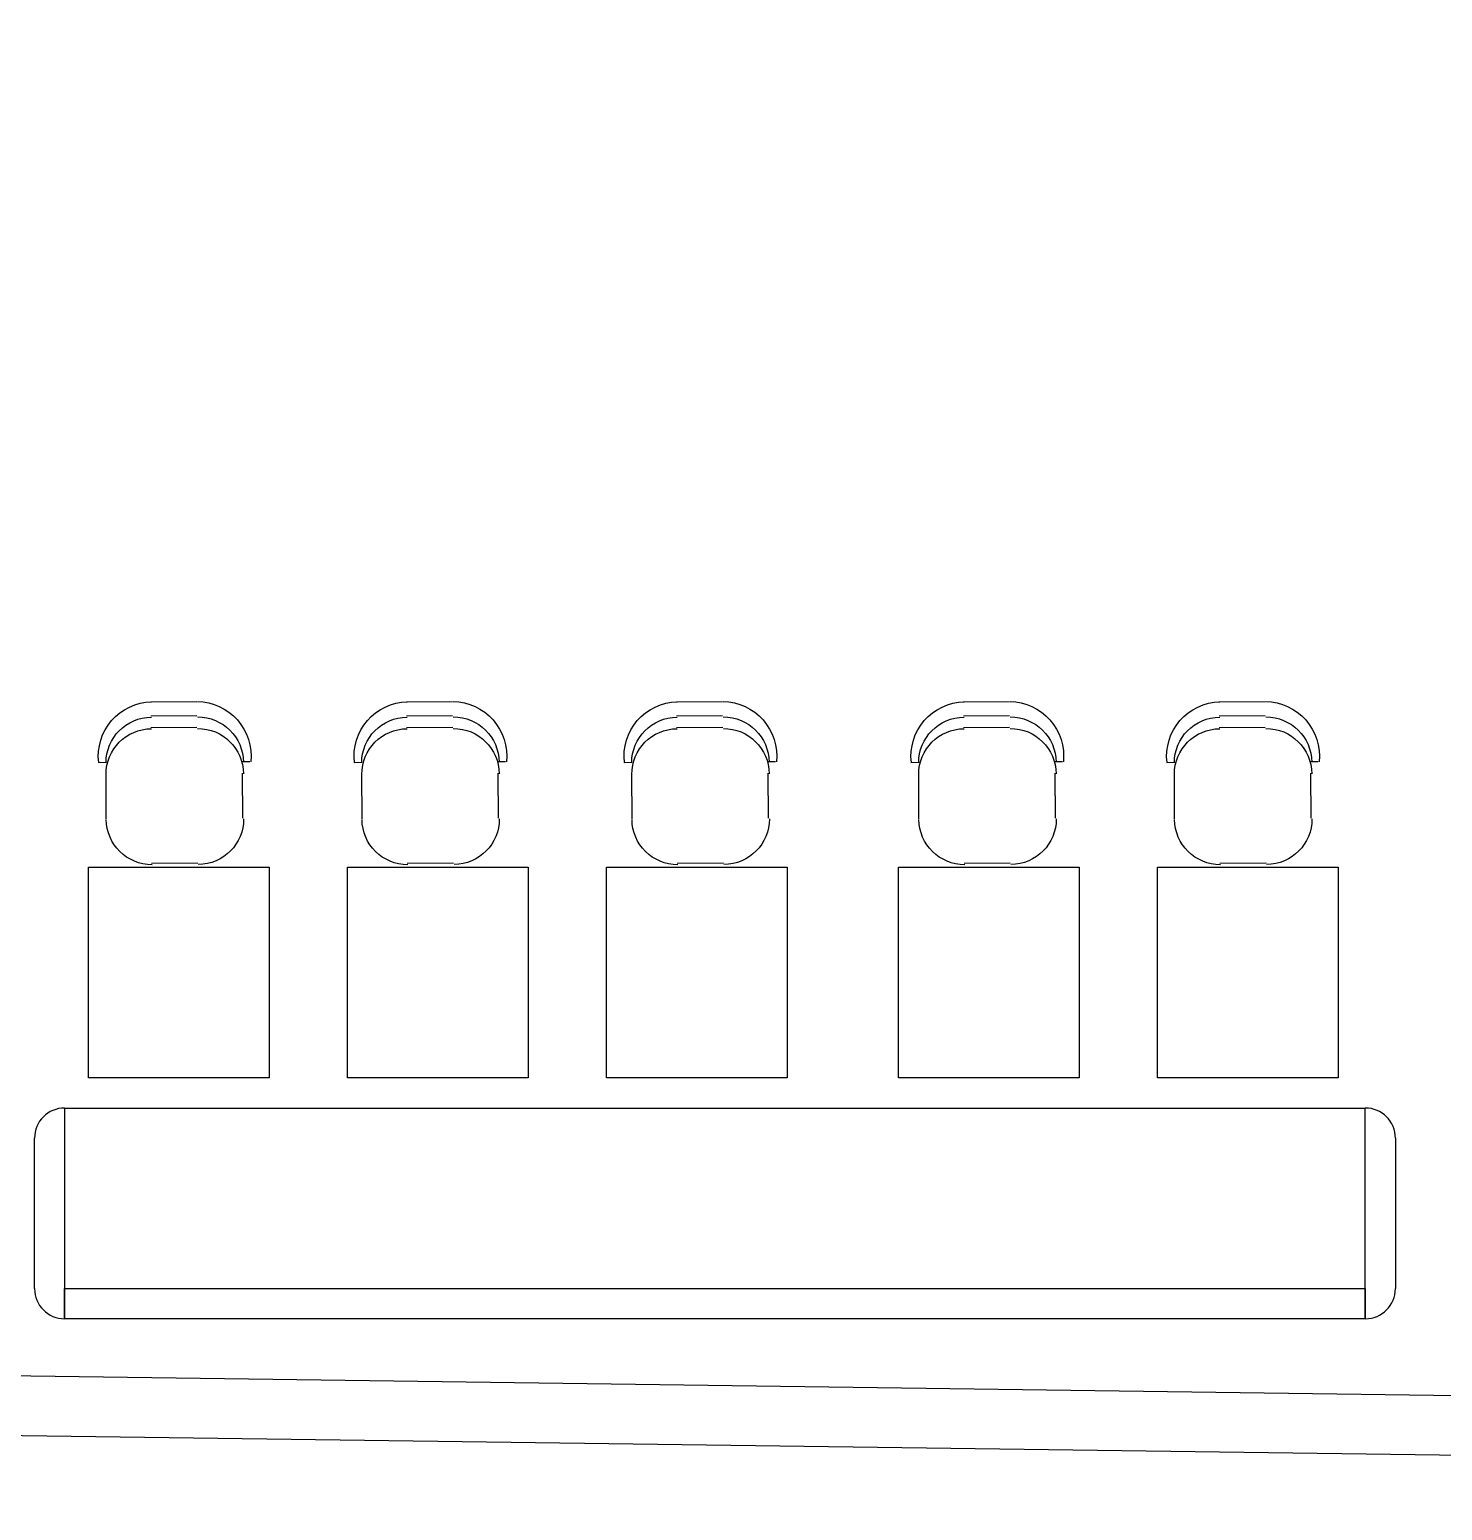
# Model space of a CAD drawing. Header units: millimetres. Extents: x 8663 to 11107, y 11834 to 12818.
# Drawn here: x 9266.1 to 9735.3, y 11834.5 to 12326.5 of the extents above; entities that cross this region are included whole.
import ezdxf

# ---------------------------------------------------------------- set-up
doc = ezdxf.new("R2010")
doc.units = ezdxf.units.MM
doc.layers.add('duvarr', color=7, linetype='Continuous')
doc.layers.add('tefriş', color=1, linetype='Continuous')

# ---------------------------------------------------------------- blocks, each defined once
blk = doc.blocks.new('A$C7769457E')
at = {"layer": 'tefriş'}
blk.add_line((10, 640.94), (10, 630.94), dxfattribs=at)
for points in [[(38.58, 775.91), (53.92, 775.99)], [(123.5, 775.91), (138.85, 775.99)], [(213.18, 775.91), (228.52, 775.99)], [(308.48, 775.91), (323.82, 775.99)], [(393.4, 775.91), (408.75, 775.99)], [(38.6, 771.22), (53.94, 771.3)], [(123.52, 771.22), (138.87, 771.3)], [(213.2, 771.22), (228.54, 771.3)], [(308.5, 771.22), (323.85, 771.3)], [(393.43, 771.22), (408.77, 771.3)], [(38.62, 767.39), (53.96, 767.46)], [(123.54, 767.39), (138.89, 767.46)], [(213.22, 767.39), (228.56, 767.46)], [(308.52, 767.39), (323.87, 767.46)], [(393.45, 767.39), (408.79, 767.46)], [(21.2, 755.79), (23.76, 755.8)], [(68.94, 756.03), (71.5, 756.04)], [(106.13, 755.79), (108.68, 755.8)], [(153.86, 756.03), (156.42, 756.04)], [(195.8, 755.79), (198.36, 755.8)], [(243.54, 756.03), (246.1, 756.04)], [(291.1, 755.79), (293.66, 755.8)], [(338.84, 756.03), (341.4, 756.04)], [(376.03, 755.79), (378.59, 755.8)], [(423.77, 756.03), (426.32, 756.04)], [(23.85, 737.05), (23.78, 751.97)], [(68.96, 752.19), (69.03, 737.27)], [(108.78, 737.05), (108.7, 751.97)], [(153.88, 752.19), (153.96, 737.27)], [(198.45, 737.05), (198.38, 751.97)], [(243.56, 752.19), (243.63, 737.27)], [(293.76, 737.05), (293.68, 751.97)], [(338.86, 752.19), (338.94, 737.27)], [(378.68, 737.05), (378.61, 751.97)], [(423.79, 752.19), (423.86, 737.27)], [(54.19, 722.28), (38.85, 722.2)], [(139.11, 722.28), (123.77, 722.2)], [(228.79, 722.28), (213.45, 722.2)], [(324.09, 722.28), (308.75, 722.2)], [(409.02, 722.28), (393.67, 722.2)], [(10, 640.94), (442, 640.94)], [(10, 640.94), (442, 640.94)], [(10, 640.94), (10, 570.94)], [(10, 640.94), (10, 570.94)], [(442, 570.94), (442, 640.94)], [(0, 580.94), (0, 630.94)], [(452, 630.94), (452, 580.94)], [(442, 570.94), (10, 570.94)], [(442, 570.94), (10, 570.94)]]:
    blk.add_lwpolyline(points, dxfattribs=at)
for points in [[(17.96, 650.99), (17.96, 720.99), (77.96, 720.99), (77.96, 650.99)], [(103.96, 650.99), (103.96, 720.99), (163.96, 720.99), (163.96, 650.99)], [(189.96, 650.99), (189.96, 720.99), (249.96, 720.99), (249.96, 650.99)], [(286.96, 650.99), (286.96, 720.99), (346.96, 720.99), (346.96, 650.99)], [(372.96, 650.99), (372.96, 720.99), (432.96, 720.99), (432.96, 650.99)], [(10, 570.94), (10, 580.94), (442, 580.94), (442, 570.94)]]:
    blk.add_lwpolyline(points, close=True, dxfattribs=at)
for centre, start, end in [((10, 630.94), 90, 180), ((442, 630.94), 0, 90), ((10, 580.94), 180, 270), ((442, 580.94), 270, 0)]:
    blk.add_arc(centre, 10, start, end, dxfattribs=at)
for points in [[(25.61, 769.66), (28.94, 773.5), (33.74, 775.77), (38.83, 775.91)], [(54.1, 775.98), (59.19, 775.9), (64, 773.68), (67.37, 769.87)], [(110.54, 769.66), (113.87, 773.5), (118.66, 775.77), (123.75, 775.91)], [(139.02, 775.98), (144.11, 775.9), (148.93, 773.68), (152.3, 769.87)], [(200.21, 769.66), (203.54, 773.5), (208.34, 775.77), (213.42, 775.91)], [(228.7, 775.98), (233.79, 775.9), (238.6, 773.68), (241.97, 769.87)], [(295.52, 769.66), (298.85, 773.5), (303.64, 775.77), (308.73, 775.91)], [(324, 775.98), (329.09, 775.9), (333.91, 773.68), (337.27, 769.87)], [(380.44, 769.66), (383.77, 773.5), (388.57, 775.77), (393.65, 775.91)], [(408.93, 775.98), (414.01, 775.9), (418.83, 773.68), (422.2, 769.87)], [(21.31, 755.69), (20.72, 760.74), (22.28, 765.81), (25.61, 769.66)], [(23.76, 755.59), (23.72, 763.95), (30.46, 770.75), (38.82, 770.8)], [(54.16, 770.87), (62.52, 770.91), (69.32, 764.17), (69.37, 755.82)], [(67.37, 769.87), (70.74, 766.06), (72.35, 761), (71.81, 755.94)], [(106.24, 755.69), (105.65, 760.74), (107.21, 765.81), (110.54, 769.66)], [(108.68, 755.59), (108.64, 763.95), (115.38, 770.75), (123.74, 770.8)], [(139.08, 770.87), (147.44, 770.91), (154.25, 764.17), (154.29, 755.82)], [(152.3, 769.87), (155.67, 766.06), (157.28, 761), (156.74, 755.94)], [(195.91, 755.69), (195.32, 760.74), (196.88, 765.81), (200.21, 769.66)], [(198.36, 755.59), (198.32, 763.95), (205.06, 770.75), (213.41, 770.8)], [(228.76, 770.87), (237.12, 770.91), (243.92, 764.17), (243.97, 755.82)], [(241.97, 769.87), (245.34, 766.06), (246.95, 761), (246.41, 755.94)], [(291.22, 755.69), (290.63, 760.74), (292.19, 765.81), (295.52, 769.66)], [(293.66, 755.59), (293.62, 763.95), (300.36, 770.75), (308.72, 770.8)], [(324.06, 770.87), (332.42, 770.91), (339.23, 764.17), (339.27, 755.82)], [(337.27, 769.87), (340.64, 766.06), (342.25, 761), (341.71, 755.94)], [(376.14, 755.69), (375.55, 760.74), (377.11, 765.81), (380.44, 769.66)], [(378.59, 755.59), (378.55, 763.95), (385.29, 770.75), (393.64, 770.8)], [(408.99, 770.87), (417.34, 770.91), (424.15, 764.17), (424.19, 755.82)], [(422.2, 769.87), (425.57, 766.06), (427.18, 761), (426.64, 755.94)], [(23.78, 751.75), (23.74, 760.11), (30.48, 766.92), (38.83, 766.96)], [(54.18, 767.04), (62.54, 767.08), (69.34, 760.34), (69.39, 751.98)], [(108.7, 751.75), (108.66, 760.11), (115.4, 766.92), (123.76, 766.96)], [(139.1, 767.04), (147.46, 767.08), (154.27, 760.34), (154.31, 751.98)], [(198.38, 751.75), (198.34, 760.11), (205.08, 766.92), (213.43, 766.96)], [(228.78, 767.04), (237.14, 767.08), (243.94, 760.34), (243.99, 751.98)], [(293.68, 751.75), (293.64, 760.11), (300.38, 766.92), (308.74, 766.96)], [(324.08, 767.04), (332.44, 767.08), (339.25, 760.34), (339.29, 751.98)], [(378.61, 751.75), (378.56, 760.11), (385.31, 766.92), (393.66, 766.96)], [(409.01, 767.04), (417.36, 767.08), (424.17, 760.34), (424.21, 751.98)], [(39.06, 721.78), (30.7, 721.74), (23.9, 728.48), (23.85, 736.83)], [(69.46, 737.06), (69.5, 728.71), (62.76, 721.9), (54.4, 721.86)], [(123.99, 721.78), (115.63, 721.74), (108.82, 728.48), (108.78, 736.83)], [(154.38, 737.06), (154.43, 728.71), (147.69, 721.9), (139.33, 721.86)], [(213.66, 721.78), (205.3, 721.74), (198.5, 728.48), (198.45, 736.83)], [(244.06, 737.06), (244.1, 728.71), (237.36, 721.9), (229, 721.86)], [(308.96, 721.78), (300.61, 721.74), (293.8, 728.48), (293.76, 736.83)], [(339.36, 737.06), (339.41, 728.71), (332.66, 721.9), (324.31, 721.86)], [(393.89, 721.78), (385.53, 721.74), (378.72, 728.48), (378.68, 736.83)], [(424.29, 737.06), (424.33, 728.71), (417.59, 721.9), (409.23, 721.86)]]:
    blk.add_open_spline(points, degree=3, dxfattribs=at)

msp = doc.modelspace()

# ---------------------------------------------------------------- linework, layer by layer
at = {"layer": 'duvarr'}
for points in [[(8663.08, 11867.53), (11089.48, 11834.49), (11106.96, 12808.7), (8663.36, 12818.45)], [(9037.61, 11862.36), (9037.61, 11946.09), (9057.61, 11946.09), (9057.61, 11882.09), (11089.83, 11854.07)]]:
    msp.add_lwpolyline(points, dxfattribs=at)

# ---------------------------------------------------------------- block references
msp.add_blockref('A$C7769457E', (9267.73, 11327.23))

doc.saveas('drawing.dxf')
